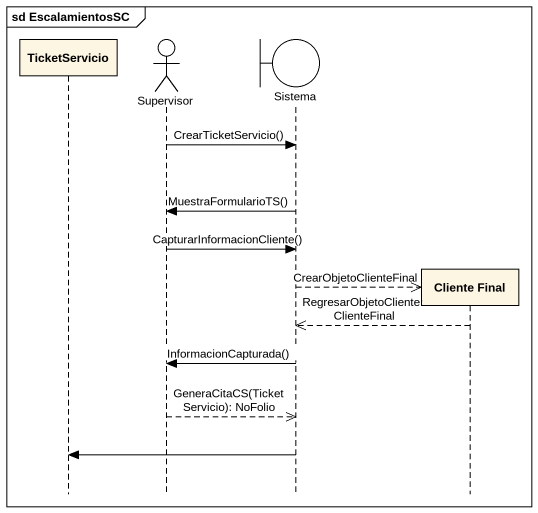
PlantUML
@startuml
mainframe sd EscalamientosSC
hide footbox
participant TicketServicio
actor Supervisor
boundary Sistema
participant "Cliente Final" as Cliente_Final

Supervisor -> Sistema : CrearTicketServicio()
Sistema -> Supervisor : MuestraFormularioTS()
Supervisor -> Sistema : CapturarInformacionCliente()
Sistema -->> Cliente_Final ** : CrearObjetoClienteFinal
Cliente_Final -->> Sistema : RegresarObjetoCliente: ClienteFinal
Sistema -> Supervisor : InformacionCapturada()
Supervisor -->> Sistema : GeneraCitaCS(TicketServicio): NoFolio
Sistema -> TicketServicio
@enduml
